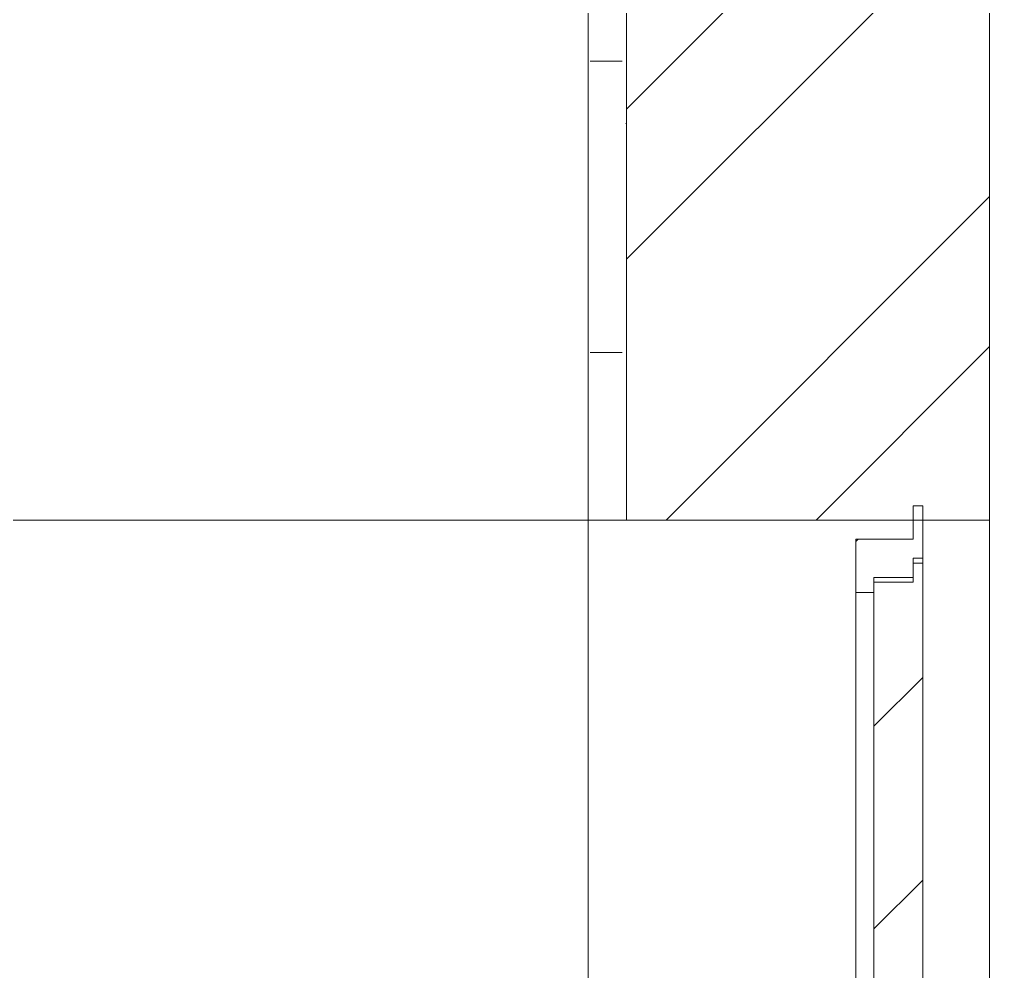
# Model space of a CAD drawing. Header units: millimetres. Extents: x -515342 to 330399, y -224905 to 507333.
# Drawn here: x 247734 to 248750, y 103599 to 104595 of the extents above; entities that cross this region are included whole.
import ezdxf

# ---------------------------------------------------------------- set-up
doc = ezdxf.new("R2010")
doc.units = ezdxf.units.MM
for name, color, linetype, lineweight in [('Двери', 7, 'Continuous', 0), ('Отметки', 7, 'Continuous', 0), ('Стены внутренние', 7, 'Continuous', 0), ('Стены несущие', 7, 'Continuous', 0), ('Стены отделка', 7, 'Continuous', 0)]:
    doc.layers.add(name, color=color, linetype=linetype, lineweight=lineweight)
pattern_1 = [(45, (-6322.59, 7579.1), (-106.066, 106.066), [])]

# ---------------------------------------------------------------- blocks, each defined once
blk = doc.blocks.new('Дверь_Стальная_1 полотно - АР_Дверь_Внутренняя_850х1920h_коробка__Г_Пр-9822648-О_АР_П_Разрез 2-2')
at = {"layer": 'Двери'}
h = blk.add_hatch(dxfattribs=at)
h.set_pattern_fill('FP_40', color=256, style=0, pattern_type=2)
h.set_pattern_definition(pattern_1)
h.paths.add_polyline_path([(-12750, 15964), (-12731, 15964), (-12731, 15980), (-12690, 15980), (-12690, 16000), (-12680, 16000), (-12680, 16055), (-12690, 16055), (-12690, 16020), (-12750, 16020)])
h = blk.add_hatch(dxfattribs=at)
h.set_pattern_fill('FP_40', color=256, style=0, pattern_type=2)
h.set_pattern_definition(pattern_1)
h.paths.add_polyline_path([(-12680, 14105), (-12680, 15995), (-12690, 15995), (-12690, 15975), (-12731, 15975), (-12731, 14105)])
at = {"layer": 'Двери', "lineweight": 18}
for p, q in [((-12680, 16055), (-12690, 16055)), ((-12690, 16055), (-12690, 16020)), ((-12680, 16000), (-12680, 16055)), ((-12690, 16020), (-12750, 16020)), ((-12750, 16020), (-12750, 15964)), ((-12690, 15980), (-12690, 16000)), ((-12690, 16000), (-12680, 16000)), ((-12680, 15995), (-12690, 15995)), ((-12690, 15995), (-12690, 15975)), ((-12680, 14105), (-12680, 15995)), ((-12731, 15964), (-12731, 15980)), ((-12731, 15980), (-12690, 15980)), ((-12731, 15975), (-12731, 14105)), ((-12690, 15975), (-12731, 15975)), ((-12750, 15964), (-12731, 15964)), ((-12731, 14105), (-12680, 14105))]:
    blk.add_line(p, q, dxfattribs=at)
at = {"layer": 'Двери'}
for p, q in [((-12680, 15995), (-12680, 16000)), ((-12750, 15964), (-12750, 14100)), ((-12731, 14105), (-12731, 14100)), ((-12690, 14100), (-12690, 14105)), ((-12680, 14100), (-12680, 14105)), ((-12731, 14100), (-12750, 14100)), ((-12690, 14100), (-12731, 14100)), ((-12680, 14100), (-12690, 14100))]:
    blk.add_line(p, q, dxfattribs=at)

msp = doc.modelspace()

# ---------------------------------------------------------------- hatches: boundary and pattern name
at = {"layer": 'Стены внутренние'}
h = msp.add_hatch(dxfattribs=at)
h.set_pattern_fill('FP_38', color=256, style=0, pattern_type=2)
h.set_pattern_definition([(0, (255037.12, 95610.49), (406.4, 101.6), [33.528, -271.272, 33.528, -271.272, -1625.6]), (0, (255037.12, 95610.49), (406.4, 101.6), [-609.6, 33.528, -576.072, 33.528, -271.272, -711.2]), (0, (255037.12, 95610.49), (406.4, 101.6), [-1524, 33.528, -169.672, 33.528, -474.472]), (120, (255189.52, 95661.29), (-291.1882, 301.1527), [33.528, -271.272, 33.528, -271.272, -1625.6]), (120, (255189.52, 95661.29), (-291.1882, 301.1527), [-609.6, 33.528, -576.072, 33.528, -271.272, -711.2]), (120, (255189.52, 95661.29), (-291.1882, 301.1527), [-1524, 33.528, -169.672, 33.528, -474.472]), (240, (255240.32, 95864.49), (-115.2118, -402.7527), [33.528, -271.272, 33.528, -271.272, -1625.6]), (240, (255240.32, 95864.49), (-115.2118, -402.7527), [-609.6, 33.528, -576.072, 33.528, -271.272, -711.2]), (240, (255240.32, 95864.49), (-115.2118, -402.7527), [-1524, 33.528, -169.672, 33.528, -474.472])])
h.paths.add_polyline_path([(248329.7107, 104071.3929), (248369.7107, 104071.3929), (248369.7107, 105181.3929), (248329.7107, 105181.3929), (248329.7107, 104782.2694)])
h = msp.add_hatch(dxfattribs=at)
h.set_pattern_fill('FP_45', color=256, style=0, pattern_type=2)
h.set_pattern_definition([(45, (255037.12, 95610.5), (-235.732, 235.732), []), (45, (255194.28, 95610.5), (-235.732, 235.732), [])])
h.paths.add_polyline_path([(248369.7107, 101399.7069), (248749.7107, 101418.9115), (248749.7107, 102031.3929), (248369.7107, 102031.3929), (248369.7107, 101466.3545)])
h.paths.add_polyline_path([(248749.7107, 104071.3929), (248749.7107, 105181.3929), (248369.7107, 105181.3929), (248369.7107, 104071.3929)])

# ---------------------------------------------------------------- linework, layer by layer
at = {"layer": 'Отметки'}
msp.add_line((248512.0225, 104071.3929), (247239.5442, 104071.3929), dxfattribs=at)
at = {"layer": 'Стены внутренние'}
for p, q in [((248329.7107, 102231.3929), (248329.7107, 104071.3929)), ((248749.7107, 104071.3929), (248749.7107, 102131.3929))]:
    msp.add_line(p, q, dxfattribs=at)
at = {"layer": 'Стены несущие'}
for p, q in [((248369.7107, 105181.3929), (248369.7107, 104071.3929)), ((248749.7107, 104071.3929), (248749.7107, 105181.3929)), ((248369.7107, 104071.3929), (248749.7107, 104071.3929))]:
    msp.add_line(p, q, dxfattribs=at)
at = {"layer": 'Стены отделка'}
for p, q in [((248329.7107, 105181.3929), (248329.7107, 104071.3929)), ((248329.7107, 104071.3929), (248369.7107, 104071.3929))]:
    msp.add_line(p, q, dxfattribs=at)

# ---------------------------------------------------------------- block references
at = {"layer": 'Двери'}
msp.add_blockref('Дверь_Стальная_1 полотно - АР_Дверь_Внутренняя_850х1920h_коробка__Г_Пр-9822648-О_АР_П_Разрез 2-2', (261359.7107, 88031.3929), dxfattribs=at)

doc.saveas('drawing.dxf')
